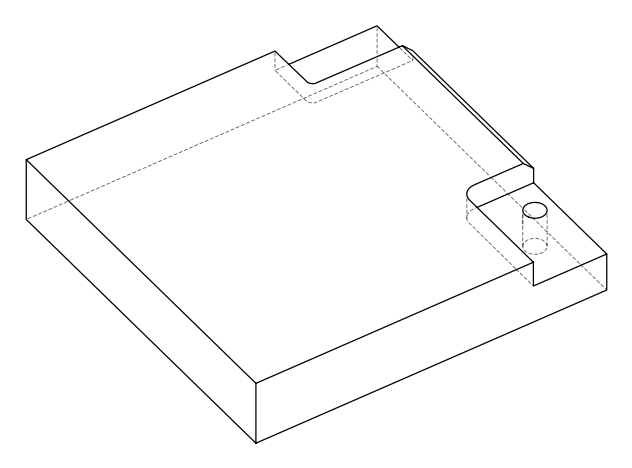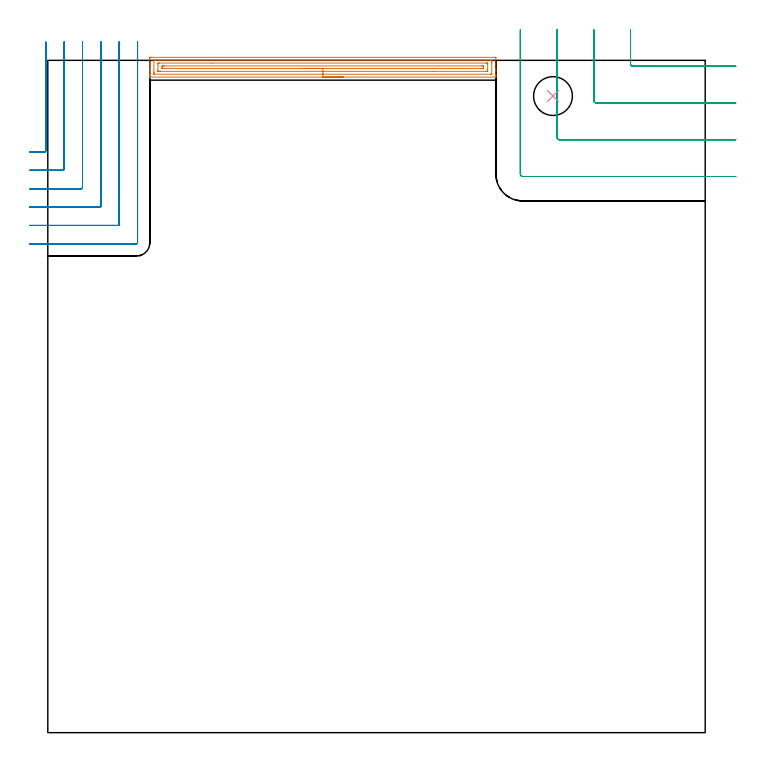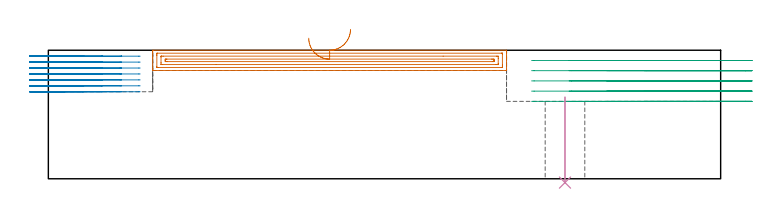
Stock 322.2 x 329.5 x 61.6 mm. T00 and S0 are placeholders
(PLAN: 4 operations, 3 tool changes, 21.2 min)
(1 AREA_MILL | FG_CHAMFER_SURFACE | UGT0205_001 | 5.63 min | 8524 mm3)
(2 MILL_CORNER_NOTCH_RECTANGULAR | CORNER_NOTCH_RECTANGULAR | NXT0201_011 | Follow Part, ap 3, ae 75% | 9.98 min | 94968 mm3)
(3 MILL_CORNER_NOTCH_RECTANGULAR_1 | CORNER_NOTCH_RECTANGULAR_1 | UGT0201_106 | Follow Part, ap 6, ae 75% | 5.44 min | 172030 mm3)
(4 INDEXABLE_INSERT_DRILL_THROUGH_HOLE_FROM_SOLID | STEP1HOLE | NXT0302_009 | 0.17 min | 10500 mm3)
(TOOL UGT0205_001 | Chamfer Mill 20 x 3 x 45 deg. | D20 FL50 Z2)
(TOOL NXT0201_011 | ENDMILL 12mm [2P460-1200-NA 1630] | D12 FL38 Z6)
(TOOL UGT0201_106 | End Mill 24 mm | D24 FL25 Z2)
(TOOL NXT0302_009 | Index. Insert Drill 19mm [880-D1900L25-05] | D19 PA176 FL95 Z2)
(OP 1 AREA_MILL)
G17 G21 G94 G90
T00 M6
G54
G17 G0 G90 X144.8 Y321.3 S1061 M3
G43 Z71.6 H0
G94 G1 X144.762 Z70.728 F250.
X144.648 Z69.863
X144.459 Z69.012
X144.197 Z68.18
X143.863 Z67.374
X143.46 Z66.6
X142.992 Z65.864
X142.46 Z65.172
X141.871 Z64.529
X141.228 Z63.939
X140.536 Z63.408
X139.8 Z62.94
X139.026 Z62.537
X138.22 Z62.203
X137.388 Z61.941
X136.536 Z61.752
X135.672 Z61.638
X134.8 Z61.6
X50.141
X50.01 Y321.306 Z61.593
X50. Y321.583 Z61.316
Y322.066 Z60.833
Y322.626 Z60.269
Y324.668 Z58.229
Y325.269 Z57.625
Y330.254 Z52.643
X50.003 Y330.555 Z52.342
X50.009 Y330.991 Z51.906
X50.142 Y330.995 Z51.903
X50.587 Y331. Z51.9
X219.013
X219.459 Y330.995 Z51.903
X219.59 Y330.991 Z51.906
X219.6 Y330.856 Z52.041
Y325.269 Z57.625
Y324.668 Z58.229
Y324.388 Z58.509
Y322.626 Z60.269
Y322.066 Z60.833
Y321.745 Z61.154
X219.599 Y321.582 Z61.317
X219.59 Y321.306 Z61.593
X219.458 Y321.3 Z61.6
X134.8
Y322.714 Z60.186
X52.369 Y322.715 Z60.185
X52.279 Y322.716 Z60.184
X52.017 Y322.721 Z60.179
X52.01 Y322.805 Z60.095
X52.003 Y322.988 Z59.912
X52.001 Y323.507 Z59.393
X52. Y323.872 Z59.028
X52.001 Y329.157 Z53.743
X52.008 Y329.523 Z53.377
X52.01 Y329.569 Z53.331
X52.023 Y329.579 Z53.321
X52.069 Y329.581 Z53.319
X52.169 Y329.584 Z53.316
X52.369 Y329.586 Z53.314
X52.459
X217.231 Y329.585 Z53.315
X217.321 Y329.584 Z53.316
X217.583 Y329.579 Z53.321
X217.59 Y329.495 Z53.405
X217.597 Y329.312 Z53.588
X217.599 Y328.793 Z54.107
X217.6 Y328.428 Z54.472
X217.599 Y323.143 Z59.757
X217.592 Y322.777 Z60.123
X217.59 Y322.731 Z60.169
X217.577 Y322.721 Z60.179
X217.531 Y322.719 Z60.181
X217.431 Y322.716 Z60.184
X217.231 Y322.714 Z60.186
X217.141
X134.8
Y324.128 Z58.772
X55.043 Y324.129 Z58.771
X54.413 Y324.13 Z58.77
X54.152 Y324.133 Z58.767
X54.066 Y324.135 Z58.765
X54.01 Y324.144 Z58.756
X54.006 Y324.238 Z58.662
X54.002 Y324.388 Z58.512
X54. Y324.538 Z58.362
Y327.181 Z55.719
X54.006 Y327.912 Z54.988
X54.009 Y328.054 Z54.846
X54.029 Y328.165 Z54.735
X54.152 Y328.166 Z54.734
X54.781 Y328.171 Z54.729
X80.456 Y328.172 Z54.728
X214.557 Y328.171 Z54.729
X215.187 Y328.17 Z54.73
X215.448 Y328.167 Z54.733
X215.534 Y328.165 Z54.735
X215.59 Y328.156 Z54.744
X215.594 Y328.062 Z54.838
X215.598 Y327.912 Z54.988
X215.6 Y327.762 Z55.138
Y325.119 Z57.781
X215.594 Y324.388 Z58.512
X215.591 Y324.247 Z58.653
X215.571 Y324.135 Z58.765
X215.448 Y324.134 Z58.766
X214.819 Y324.129 Z58.771
X189.201 Y324.128 Z58.772
X134.8
Y325.543 Z57.357
X56.825
X56.547 Y325.544 Z57.356
X56.106 Y325.55 Z57.35
X56.01 Y325.558 Z57.342
X56.005 Y325.73 Z57.17
X56. Y326.085 Z56.815
X56.001 Y326.15 Z56.75
X56.009 Y326.558 Z56.342
X56.016 Y326.75 Z56.15
X56.214 Y326.754 Z56.146
X56.825 Y326.757 Z56.143
X57.102
X212.775
X213.053 Y326.756 Z56.144
X213.494 Y326.75 Z56.15
X213.59 Y326.741 Z56.159
X213.595 Y326.57 Z56.33
X213.6 Y326.216 Z56.684
X213.599 Y326.15 Z56.75
X213.591 Y325.742 Z57.158
X213.584 Y325.55 Z57.35
X213.386 Y325.546 Z57.354
X212.775 Y325.543 Z57.357
X212.498
X134.8
X133.928 Z57.395
X133.064 Z57.509
X132.212 Z57.698
X131.38 Z57.96
X130.574 Z58.294
X129.8 Z58.697
X129.064 Z59.166
X128.372 Z59.697
X127.729 Z60.286
X127.14 Z60.929
X126.608 Z61.622
X126.14 Z62.357
X125.737 Z63.131
X125.403 Z63.937
X125.141 Z64.769
X124.952 Z65.621
X124.838 Z66.486
X124.8 Z67.357
G0 Z71.6
M5
M2
(OP 2 MILL_CORNER_NOTCH_RECTANGULAR)
G17 G21 G94 G90
T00 M6
G54
G17 G0 G90 X-9. Y284.6 S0 M3
G43 Z71.6 H1
Z58.757
G94 G1 X-6. F250.
X-1.596 F500.
G3 X-1. Y285.196 R0.6
G1 Y335.071
G2 X-0.999 Y335.416 R45.
G1 X-0.976 Y338.416 F250.
G0 Z71.6
X-9. Y275.6
Z58.757
G1 X-6.
X7.404 F500.
G3 X8. Y276.196 R0.6
G1 Y335.071
G2 X8.003 Y335.5 R36.
G1 X8.038 Y338.5 F250.
G0 Z71.6
X-9. Y266.6
Z58.757
G1 X-6.
X16.404 F500.
G3 X17. Y267.196 R0.6
G1 Y335.071
G2 X17.003 Y335.5 R27.
G1 X17.051 Y338.5 F250.
G0 Z71.6
X-9. Y257.6
Z58.757
G1 X-6.
X25.404 F500.
G3 X26. Y258.196 R0.6
G1 Y335.071
G2 X26.005 Y335.5 R18.
G1 X26.077 Y338.499 F250.
G0 Z71.6
X-9. Y248.6
Z58.757
G1 X-6.
X34.403 F500.
G3 X35. Y249.197 R0.6
G1 Y335.071
G2 X35.01 Y335.5 R9.
G1 X35.153 Y338.497 F250.
G0 Z71.6
X-9. Y239.6
Z58.757
G1 X-6.
X43.4 F500.
G3 X44. Y240.2 R0.6
G1 Y335.071
Y338.071 F250.
G0 Z71.6
X-9. Y284.6
Z55.914
G1 X-6.
X-1.596 F500.
G3 X-1. Y285.196 R0.6
G1 Y335.416
Y338.416 F250.
G0 Z71.6
X-9. Y275.6
Z55.914
G1 X-6.
X7.404 F500.
G3 X8. Y276.196 R0.6
G1 Y335.5
Y338.5 F250.
G0 Z71.6
X-9. Y266.6
Z55.914
G1 X-6.
X16.404 F500.
G3 X17. Y267.196 R0.6
G1 Y335.5
Y338.5 F250.
G0 Z71.6
X-9. Y257.6
Z55.914
G1 X-6.
X25.404 F500.
G3 X26. Y258.196 R0.6
G1 Y335.5
Y338.5 F250.
G0 Z71.6
X-9. Y248.6
Z55.914
G1 X-6.
X34.403 F500.
G3 X35. Y249.197 R0.6
G1 Y335.5
Y338.5 F250.
G0 Z71.6
X-9. Y239.6
Z55.914
G1 X-6.
X43.4 F500.
G3 X44. Y240.2 R0.6
G1 Y335.5
Y338.5 F250.
G0 Z71.6
X-9. Y284.6
Z53.071
G1 X-6.
X-1.596 F500.
G3 X-1. Y285.196 R0.6
G1 Y335.416
Y338.416 F250.
G0 Z71.6
X-9. Y275.6
Z53.071
G1 X-6.
X7.404 F500.
G3 X8. Y276.196 R0.6
G1 Y335.5
Y338.5 F250.
G0 Z71.6
X-9. Y266.6
Z53.071
G1 X-6.
X16.404 F500.
G3 X17. Y267.196 R0.6
G1 Y335.5
Y338.5 F250.
G0 Z71.6
X-9. Y257.6
Z53.071
G1 X-6.
X25.404 F500.
G3 X26. Y258.196 R0.6
G1 Y335.5
Y338.5 F250.
G0 Z71.6
X-9. Y248.6
Z53.071
G1 X-6.
X34.403 F500.
G3 X35. Y249.197 R0.6
G1 Y335.5
Y338.5 F250.
G0 Z71.6
X-9. Y239.6
Z53.071
G1 X-6.
X43.4 F500.
G3 X44. Y240.2 R0.6
G1 Y335.5
Y338.5 F250.
G0 Z71.6
X-9. Y284.6
Z50.229
G1 X-6.
X-1.596 F500.
G3 X-1. Y285.196 R0.6
G1 Y335.416
Y338.416 F250.
G0 Z71.6
X-9. Y275.6
Z50.229
G1 X-6.
X7.404 F500.
G3 X8. Y276.196 R0.6
G1 Y335.5
Y338.5 F250.
G0 Z71.6
X-9. Y266.6
Z50.229
G1 X-6.
X16.404 F500.
G3 X17. Y267.196 R0.6
G1 Y335.5
Y338.5 F250.
G0 Z71.6
X-9. Y257.6
Z50.229
G1 X-6.
X25.404 F500.
G3 X26. Y258.196 R0.6
G1 Y335.5
Y338.5 F250.
G0 Z71.6
X-9. Y248.6
Z50.229
G1 X-6.
X34.403 F500.
G3 X35. Y249.197 R0.6
G1 Y335.5
Y338.5 F250.
G0 Z71.6
X-9. Y239.6
Z50.229
G1 X-6.
X43.4 F500.
G3 X44. Y240.2 R0.6
G1 Y335.5
Y338.5 F250.
G0 Z71.6
X-9. Y284.6
Z47.386
G1 X-6.
X-1.596 F500.
G3 X-1. Y285.196 R0.6
G1 Y335.416
Y338.416 F250.
G0 Z71.6
X-9. Y275.6
Z47.386
G1 X-6.
X7.404 F500.
G3 X8. Y276.196 R0.6
G1 Y335.5
Y338.5 F250.
G0 Z71.6
X-9. Y266.6
Z47.386
G1 X-6.
X16.404 F500.
G3 X17. Y267.196 R0.6
G1 Y335.5
Y338.5 F250.
G0 Z71.6
X-9. Y257.6
Z47.386
G1 X-6.
X25.404 F500.
G3 X26. Y258.196 R0.6
G1 Y335.5
Y338.5 F250.
G0 Z71.6
X-9. Y248.6
Z47.386
G1 X-6.
X34.403 F500.
G3 X35. Y249.197 R0.6
G1 Y335.5
Y338.5 F250.
G0 Z71.6
X-9. Y239.6
Z47.386
G1 X-6.
X43.4 F500.
G3 X44. Y240.2 R0.6
G1 Y335.5
Y338.5 F250.
G0 Z71.6
X-9. Y284.6
Z44.543
G1 X-6.
X-1.596 F500.
G3 X-1. Y285.196 R0.6
G1 Y335.416
Y338.416 F250.
G0 Z71.6
X-9. Y275.6
Z44.543
G1 X-6.
X7.404 F500.
G3 X8. Y276.196 R0.6
G1 Y335.5
Y338.5 F250.
G0 Z71.6
X-9. Y266.6
Z44.543
G1 X-6.
X16.404 F500.
G3 X17. Y267.196 R0.6
G1 Y335.5
Y338.5 F250.
G0 Z71.6
X-9. Y257.6
Z44.543
G1 X-6.
X25.404 F500.
G3 X26. Y258.196 R0.6
G1 Y335.5
Y338.5 F250.
G0 Z71.6
X-9. Y248.6
Z44.543
G1 X-6.
X34.403 F500.
G3 X35. Y249.197 R0.6
G1 Y335.5
Y338.5 F250.
G0 Z71.6
X-9. Y239.6
Z44.543
G1 X-6.
X43.4 F500.
G3 X44. Y240.2 R0.6
G1 Y335.5
Y338.5 F250.
G0 Z71.6
X-9. Y284.6
Z41.7
G1 X-6.
X-1.596 F500.
G3 X-1. Y285.196 R0.6
G1 Y335.416
Y338.416 F250.
G0 Z71.6
X-9. Y275.6
Z41.7
G1 X-6.
X7.404 F500.
G3 X8. Y276.196 R0.6
G1 Y335.5
Y338.5 F250.
G0 Z71.6
X-9. Y266.6
Z41.7
G1 X-6.
X16.404 F500.
G3 X17. Y267.196 R0.6
G1 Y335.5
Y338.5 F250.
G0 Z71.6
X-9. Y257.6
Z41.7
G1 X-6.
X25.404 F500.
G3 X26. Y258.196 R0.6
G1 Y335.5
Y338.5 F250.
G0 Z71.6
X-9. Y248.6
Z41.7
G1 X-6.
X34.403 F500.
G3 X35. Y249.197 R0.6
G1 Y335.5
Y338.5 F250.
G0 Z71.6
X-9. Y239.6
Z41.7
G1 X-6.
X43.4 F500.
G3 X44. Y240.2 R0.6
G1 Y335.5
Y338.5 F250.
G0 Z71.6
M5
M2
(OP 3 MILL_CORNER_NOTCH_RECTANGULAR_1)
G17 G21 G94 G90
T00 M6
G54
G17 G0 G90 X285.6 Y344.5 S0 M3
G43 Z71.6 H0
Z56.7
G94 G1 Y341.5 F250.
Y327.794 F500.
G3 X286.794 Y326.6 R1.2
G1 X334.2
X337.2 F250.
G0 Z71.6
X267.6 Y344.5
Z56.7
G1 Y341.5
Y309.795 F500.
G3 X268.795 Y308.6 R1.2
G1 X334.2
X337.2 F250.
G0 Z71.6
X249.6 Y344.5
Z56.7
G1 Y341.5
Y291.795 F500.
G3 X250.795 Y290.6 R1.2
G1 X334.2
X337.2 F250.
G0 Z71.6
X231.6 Y344.5
Z56.7
G1 Y341.5
Y273.795 F500.
G3 X232.795 Y272.6 R1.2
G1 X334.2
X337.2 F250.
G0 Z71.6
X285.6 Y344.5
Z51.8
G1 Y341.5
Y327.794 F500.
G3 X286.794 Y326.6 R1.2
G1 X334.2
X337.2 F250.
G0 Z71.6
X267.6 Y344.5
Z51.8
G1 Y341.5
Y309.795 F500.
G3 X268.795 Y308.6 R1.2
G1 X334.2
X337.2 F250.
G0 Z71.6
X249.6 Y344.5
Z51.8
G1 Y341.5
Y291.795 F500.
G3 X250.795 Y290.6 R1.2
G1 X334.2
X337.2 F250.
G0 Z71.6
X231.6 Y344.5
Z51.8
G1 Y341.5
Y273.795 F500.
G3 X232.795 Y272.6 R1.2
G1 X334.2
X337.2 F250.
G0 Z71.6
X285.6 Y344.5
Z46.9
G1 Y341.5
Y327.794 F500.
G3 X286.794 Y326.6 R1.2
G1 X334.2
X337.2 F250.
G0 Z71.6
X267.6 Y344.5
Z46.9
G1 Y341.5
Y309.795 F500.
G3 X268.795 Y308.6 R1.2
G1 X334.2
X337.2 F250.
G0 Z71.6
X249.6 Y344.5
Z46.9
G1 Y341.5
Y291.795 F500.
G3 X250.795 Y290.6 R1.2
G1 X334.2
X337.2 F250.
G0 Z71.6
X231.6 Y344.5
Z46.9
G1 Y341.5
Y273.795 F500.
G3 X232.795 Y272.6 R1.2
G1 X334.2
X337.2 F250.
G0 Z71.6
X285.6 Y344.5
Z42.
G1 Y341.5
Y327.794 F500.
G3 X286.794 Y326.6 R1.2
G1 X334.2
X337.2 F250.
G0 Z71.6
X267.6 Y344.5
Z42.
G1 Y341.5
Y309.795 F500.
G3 X268.795 Y308.6 R1.2
G1 X334.2
X337.2 F250.
G0 Z71.6
X249.6 Y344.5
Z42.
G1 Y341.5
Y291.795 F500.
G3 X250.795 Y290.6 R1.2
G1 X334.2
X337.2 F250.
G0 Z71.6
X231.6 Y344.5
Z42.
G1 Y341.5
Y273.795 F500.
G3 X232.795 Y272.6 R1.2
G1 X334.2
X337.2 F250.
G0 Z71.6
X285.6 Y344.5
Z37.1
G1 Y341.5
Y327.794 F500.
G3 X286.794 Y326.6 R1.2
G1 X334.2
X337.2 F250.
G0 Z71.6
X267.6 Y344.5
Z37.1
G1 Y341.5
Y309.795 F500.
G3 X268.795 Y308.6 R1.2
G1 X334.2
X337.2 F250.
G0 Z71.6
X249.6 Y344.5
Z37.1
G1 Y341.5
Y291.795 F500.
G3 X250.795 Y290.6 R1.2
G1 X334.2
X337.2 F250.
G0 Z71.6
X231.6 Y344.5
Z37.1
G1 Y341.5
Y273.795 F500.
G3 X232.795 Y272.6 R1.2
G1 X334.2
X337.2 F250.
G0 Z71.6
M5
M2
(OP 4 INDEXABLE_INSERT_DRILL_THROUGH_HOLE_FROM_SOLID)
G17 G21 G94 G90
T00 M6
G54
G17 G0 G90 X247.6 Y312. S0 M3
G43 Z71.6 H1
G94 G81 G98 Z-1.832 F250. R39.1
G80
M5
M2
